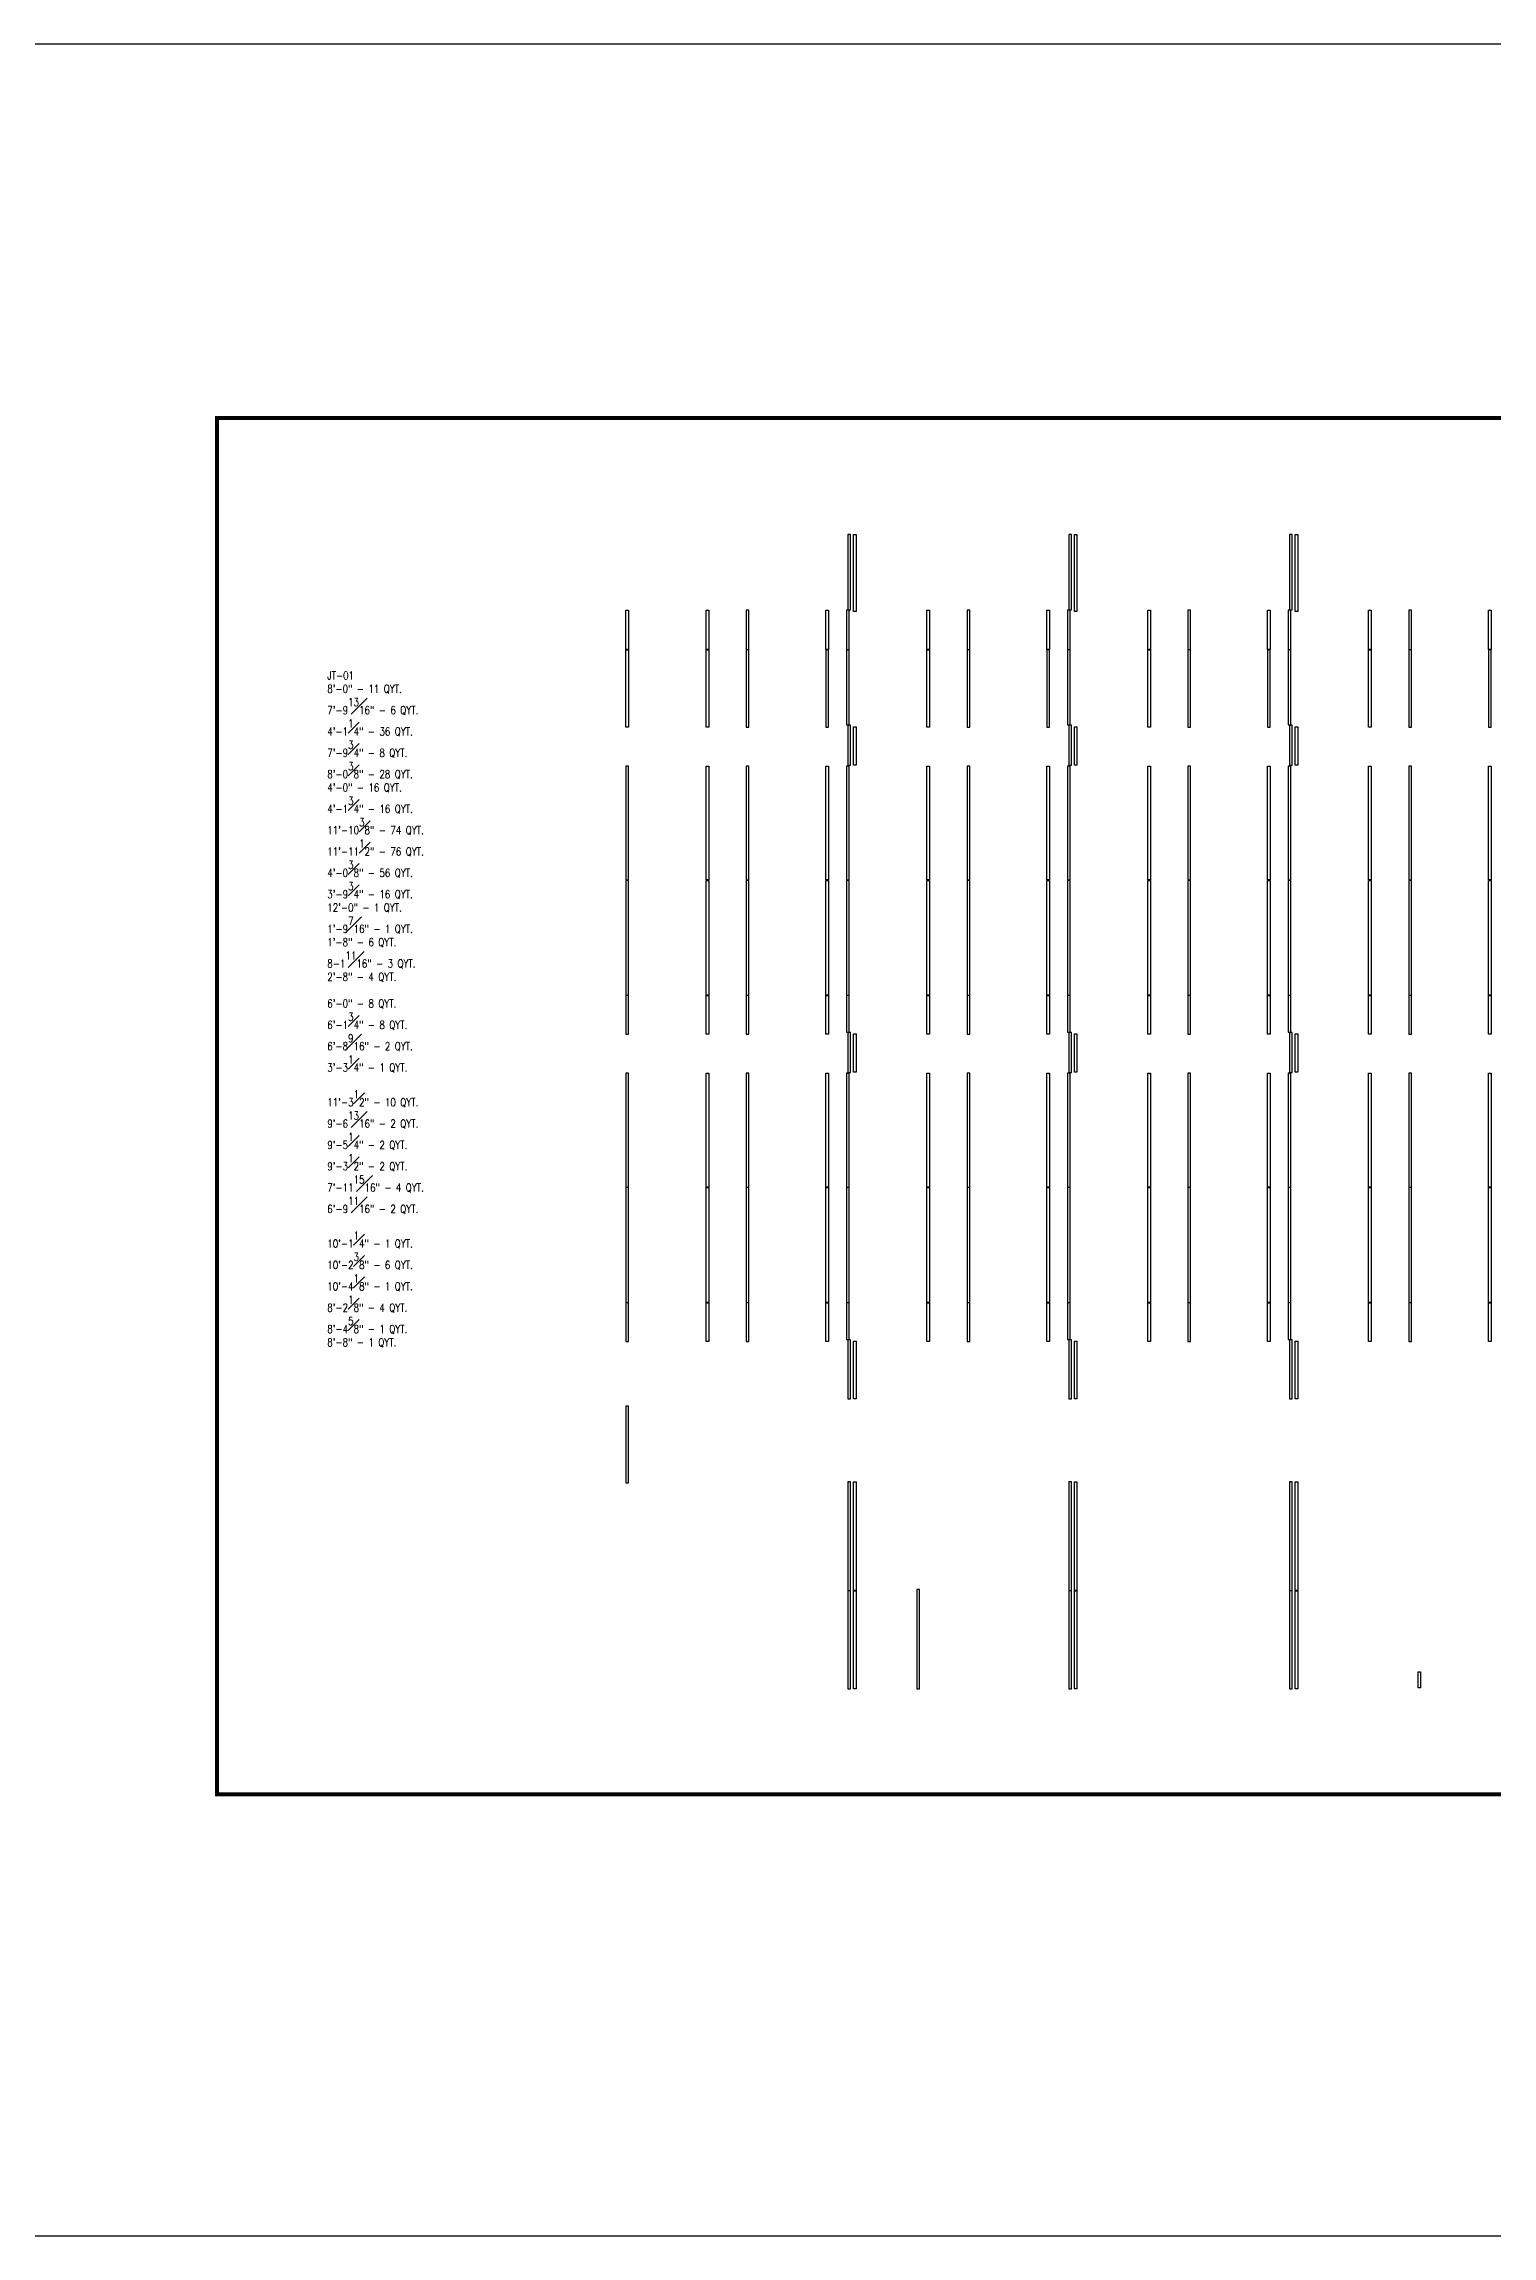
# Model space of a CAD drawing. Header units: inches. Extents: x 0 to 14480, y -2 to 5324.
# Drawn here: x 7240 to 9050, y 2444 to 5184 of the extents above; entities that cross this region are included whole.
import ezdxf

# ---------------------------------------------------------------- set-up
doc = ezdxf.new("R2010")
doc.units = ezdxf.units.IN
doc.header["$MEASUREMENT"] = 0
doc.layers.add('!Extrusion', color=140, linetype='Continuous', lineweight=25)
doc.styles.add('Romans', font='romans.shx', dxfattribs={"width": 0.8})

# ---------------------------------------------------------------- blocks, each defined once
blk = doc.blocks.new('TOP3')
at = {"layer": '!Extrusion', "color": 20}
for points in [[(277.55502, 1091.4183), (277.55502, 1185.22785), (275.33061, 1185.22785, -1), (275.05502, 1185.22785), (274.30699, 1185.22785), (274.30699, 1091.4183)], [(553.55502, 1091.4183), (553.55502, 1185.22785), (551.33061, 1185.22785, -1), (551.05502, 1185.22785), (550.30699, 1185.22785), (550.30699, 1091.4183)], [(829.55502, 1091.4183), (829.55502, 1185.22785), (827.33061, 1185.22785, -1), (827.05502, 1185.22785), (826.30699, 1185.22785), (826.30699, 1091.4183)]]:
    blk.add_lwpolyline(points, format="xyb", close=True, dxfattribs=at)
at = {"layer": '!Extrusion', "color": 1}
for points in [[(281.29124, 1089.22884), (281.29124, 1185.22785), (283.51565, 1185.22785, 1), (283.79124, 1185.22785), (284.53928, 1185.22785), (284.53928, 1089.22884)], [(557.29124, 1089.22884), (557.29124, 1185.22785), (559.51565, 1185.22785, 1), (559.79124, 1185.22785), (560.53928, 1185.22785), (560.53928, 1089.22884)], [(833.29124, 1089.22884), (833.29124, 1185.22785), (835.51565, 1185.22785, 1), (835.79124, 1185.22785), (836.53928, 1185.22785), (836.53928, 1089.22884)], [(0, 0), (0, 96.02018), (-2.22441, 96.02018, -1), (-2.5, 96.02018), (-3.24803, 96.02018), (-3.24803, 0)]]:
    blk.add_lwpolyline(points, format="xyb", close=True, dxfattribs=at)
at = {"layer": '!Extrusion', "color": 30}
for points in [[(-3.4014, 1041.69095), (-3.4014, 1090.91831), (-1.17699, 1090.91831, 1), (-0.9014, 1090.91831), (-0.15337, 1090.91831), (-0.15337, 1041.69095)], [(97.02825, 1041.69095), (97.02826, 1090.91831), (99.25266, 1090.91831, 1), (99.52826, 1090.91831), (100.27629, 1090.91831), (100.27628, 1041.69095)], [(150.52116, 1041.69095), (150.52116, 1090.91831), (148.29675, 1090.91831, -1), (148.02116, 1090.91831), (147.27313, 1090.91831), (147.27313, 1041.69095)], [(246.77854, 1041.69095), (246.77854, 1090.91831), (249.00295, 1090.91831, 1), (249.27854, 1090.91831), (250.02657, 1090.91831), (250.02657, 1041.69095)], [(275.84663, 1041.69095), (275.84663, 1090.91831), (273.62222, 1090.91831, -1), (273.34663, 1090.91831), (272.5986, 1090.91831), (272.5986, 1041.69095)], [(373.02825, 1041.69094), (373.02826, 1090.9183), (375.25266, 1090.9183, 1), (375.52826, 1090.9183), (376.27629, 1090.9183), (376.27628, 1041.69094)], [(426.52116, 1041.69094), (426.52116, 1090.9183), (424.29675, 1090.9183, -1), (424.02116, 1090.9183), (423.27313, 1090.9183), (423.27313, 1041.69094)], [(522.77854, 1041.69095), (522.77854, 1090.9183), (525.00295, 1090.9183, 1), (525.27854, 1090.9183), (526.02657, 1090.9183), (526.02657, 1041.69095)], [(551.84663, 1041.69095), (551.84663, 1090.9183), (549.62222, 1090.9183, -1), (549.34663, 1090.9183), (548.5986, 1090.9183), (548.5986, 1041.69095)], [(649.02825, 1041.69094), (649.02826, 1090.9183), (651.25266, 1090.9183, 1), (651.52826, 1090.9183), (652.27629, 1090.9183), (652.27628, 1041.69094)], [(702.52116, 1041.69094), (702.52116, 1090.9183), (700.29675, 1090.9183, -1), (700.02116, 1090.9183), (699.27313, 1090.9183), (699.27313, 1041.69094)], [(798.77854, 1041.69094), (798.77854, 1090.9183), (801.00295, 1090.9183, 1), (801.27854, 1090.9183), (802.02657, 1090.9183), (802.02657, 1041.69094)], [(827.84663, 1041.69094), (827.84663, 1090.9183), (825.62222, 1090.9183, -1), (825.34663, 1090.9183), (824.5986, 1090.9183), (824.5986, 1041.69094)], [(925.02825, 1041.69094), (925.02826, 1090.9183), (927.25266, 1090.9183, 1), (927.52826, 1090.9183), (928.27629, 1090.9183), (928.27628, 1041.69094)], [(978.52116, 1041.69094), (978.52116, 1090.9183), (976.29675, 1090.9183, -1), (976.02116, 1090.9183), (975.27313, 1090.9183), (975.27313, 1041.69094)], [(1074.77854, 1041.69094), (1074.77854, 1090.9183), (1077.00295, 1090.9183, 1), (1077.27854, 1090.9183), (1078.02657, 1090.9183), (1078.02657, 1041.69094)]]:
    blk.add_lwpolyline(points, format="xyb", close=True, dxfattribs=at)
at = {"layer": '!Extrusion', "color": 41}
for points in [[(-3.4014, 944.79577), (-3.4014, 1041.19095), (-1.17699, 1041.19095, 1), (-0.9014, 1041.19095), (-0.15337, 1041.19095), (-0.15337, 944.79577)], [(97.02825, 944.79577), (97.02826, 1041.19095), (99.25266, 1041.19095, 1), (99.52826, 1041.19095), (100.27629, 1041.19095), (100.27628, 944.79577)], [(150.52116, 944.79577), (150.52116, 1041.19095), (148.29675, 1041.19095, -1), (148.02116, 1041.19095), (147.27313, 1041.19095), (147.27313, 944.79577)], [(250.02657, 944.79577), (250.02657, 1041.19095), (247.80217, 1041.19095, -1), (247.52657, 1041.19095), (246.77854, 1041.19095), (246.77854, 944.79577)], [(373.02825, 944.79577), (373.02826, 1041.19094), (375.25266, 1041.19094, 1), (375.52826, 1041.19094), (376.27629, 1041.19094), (376.27628, 944.79577)], [(426.52116, 944.79577), (426.52116, 1041.19094), (424.29675, 1041.19094, -1), (424.02116, 1041.19094), (423.27313, 1041.19094), (423.27313, 944.79577)], [(526.02657, 944.79577), (526.02657, 1041.19095), (523.80216, 1041.19095, -1), (523.52657, 1041.19095), (522.77854, 1041.19095), (522.77854, 944.79577)], [(649.02825, 944.79576), (649.02826, 1041.19094), (651.25266, 1041.19094, 1), (651.52826, 1041.19094), (652.27629, 1041.19094), (652.27628, 944.79576)], [(702.52116, 944.79576), (702.52116, 1041.19094), (700.29675, 1041.19094, -1), (700.02116, 1041.19094), (699.27313, 1041.19094), (699.27313, 944.79576)], [(802.02657, 944.79577), (802.02657, 1041.19094), (799.80216, 1041.19094, -1), (799.52657, 1041.19094), (798.77854, 1041.19094), (798.77854, 944.79577)], [(925.02825, 944.79576), (925.02826, 1041.19094), (927.25266, 1041.19094, 1), (927.52826, 1041.19094), (928.27629, 1041.19094), (928.27628, 944.79576)], [(978.52116, 944.79576), (978.52116, 1041.19094), (976.29675, 1041.19094, -1), (976.02116, 1041.19094), (975.27313, 1041.19094), (975.27313, 944.79576)], [(1078.02657, 944.79576), (1078.02657, 1041.19094), (1075.80216, 1041.19094, -1), (1075.52657, 1041.19094), (1074.77854, 1041.19094), (1074.77854, 944.79576)]]:
    blk.add_lwpolyline(points, format="xyb", close=True, dxfattribs=at)
at = {"layer": '!Extrusion', "color": 31}
for points in [[(275.84663, 947.41831), (275.84663, 1041.19095), (273.62222, 1041.19095, -1), (273.34663, 1041.19095), (272.5986, 1041.19095), (272.5986, 947.41831)], [(551.84663, 947.41831), (551.84663, 1041.19095), (549.62222, 1041.19095, -1), (549.34663, 1041.19095), (548.5986, 1041.19095), (548.5986, 947.41831)], [(827.84663, 947.4183), (827.84663, 1041.19094), (825.62222, 1041.19094, -1), (825.34663, 1041.19094), (824.5986, 1041.19094), (824.5986, 947.4183)]]:
    blk.add_lwpolyline(points, format="xyb", close=True, dxfattribs=at)
at = {"layer": '!Extrusion', "color": 53}
for points in [[(274.30699, 946.91831), (274.30699, 897.17077), (277.55502, 897.17077), (277.55502, 946.91831), (275.33061, 946.91831, -1), (275.05502, 946.91831)], [(550.30699, 946.91831), (550.30699, 897.17077), (553.55502, 897.17077), (553.55502, 946.91831), (551.33061, 946.91831, -1), (551.05502, 946.91831)], [(826.30699, 946.91831), (826.30699, 897.17077), (829.55502, 897.17077), (829.55502, 946.91831), (827.33061, 946.91831, -1), (827.05502, 946.91831)], [(274.30699, 562.91831), (274.30699, 513.17077), (277.55502, 513.17077), (277.55502, 562.91831), (275.33061, 562.91831, -1), (275.05502, 562.91831)], [(550.30699, 562.91831), (550.30699, 513.17077), (553.55502, 513.17077), (553.55502, 562.91831), (551.33061, 562.91831, -1), (551.05502, 562.91831)], [(826.30699, 562.91831), (826.30699, 513.17077), (829.55502, 513.17077), (829.55502, 562.91831), (827.33061, 562.91831, -1), (827.05502, 562.91831)]]:
    blk.add_lwpolyline(points, format="xyb", close=True, dxfattribs=at)
at = {"layer": '!Extrusion', "color": 2}
for points in [[(284.53928, 945.22785), (284.53928, 897.23327), (281.29125, 897.23327), (281.29125, 945.22785), (283.51566, 945.22785, 1), (283.79125, 945.22785)], [(560.53928, 945.22785), (560.53928, 897.23327), (557.29125, 897.23327), (557.29125, 945.22785), (559.51566, 945.22785, 1), (559.79125, 945.22785)], [(836.53928, 945.22785), (836.53928, 897.23327), (833.29125, 897.23327), (833.29125, 945.22785), (835.51566, 945.22785, 1), (835.79125, 945.22785)], [(284.53928, 561.22785), (284.53928, 513.23327), (281.29125, 513.23327), (281.29125, 561.22785), (283.51566, 561.22785, 1), (283.79125, 561.22785)], [(560.53928, 561.22785), (560.53928, 513.23327), (557.29125, 513.23327), (557.29125, 561.22785), (559.51566, 561.22785, 1), (559.79125, 561.22785)], [(836.53928, 561.22785), (836.53928, 513.23327), (833.29125, 513.23327), (833.29125, 561.22785), (835.51566, 561.22785, 1), (835.79125, 561.22785)]]:
    blk.add_lwpolyline(points, format="xyb", close=True, dxfattribs=at)
at = {"layer": '!Extrusion', "color": 60}
for points in [[(-0.15337, 753.69094), (-0.15337, 896.04577), (-2.37778, 896.04577, -1), (-2.65337, 896.04577), (-3.4014, 896.04577), (-3.4014, 753.69094)], [(97.02826, 753.69094), (97.02826, 896.04577), (99.25267, 896.04577, 1), (99.52826, 896.04577), (100.27629, 896.04577), (100.27629, 753.69094)], [(150.52116, 753.69094), (150.52116, 896.04577), (148.29675, 896.04577, -1), (148.02116, 896.04577), (147.27313, 896.04577), (147.27313, 753.69094)], [(246.77854, 753.69094), (246.77854, 896.04577), (249.00295, 896.04577, 1), (249.27854, 896.04577), (250.02657, 896.04577), (250.02657, 753.69094)], [(275.84663, 753.68701), (275.84663, 896.04183), (273.62222, 896.04183, -1), (273.34663, 896.04183), (272.5986, 896.04183), (272.5986, 753.68701)], [(373.02826, 753.69094), (373.02826, 896.04577), (375.25267, 896.04577, 1), (375.52826, 896.04577), (376.27629, 896.04577), (376.27629, 753.69094)], [(426.52116, 753.69094), (426.52116, 896.04577), (424.29675, 896.04577, -1), (424.02116, 896.04577), (423.27313, 896.04577), (423.27313, 753.69094)], [(522.77854, 753.69094), (522.77854, 896.04577), (525.00295, 896.04577, 1), (525.27854, 896.04577), (526.02657, 896.04577), (526.02657, 753.69094)], [(551.84663, 753.68701), (551.84663, 896.04183), (549.62222, 896.04183, -1), (549.34663, 896.04183), (548.5986, 896.04183), (548.5986, 753.68701)], [(649.02826, 753.69094), (649.02826, 896.04577), (651.25267, 896.04577, 1), (651.52826, 896.04577), (652.27629, 896.04577), (652.27629, 753.69094)], [(702.52116, 753.69094), (702.52116, 896.04577), (700.29675, 896.04577, -1), (700.02116, 896.04577), (699.27313, 896.04577), (699.27313, 753.69094)], [(798.77854, 753.69094), (798.77854, 896.04577), (801.00295, 896.04577, 1), (801.27854, 896.04577), (802.02657, 896.04577), (802.02657, 753.69094)], [(827.84663, 753.68701), (827.84663, 896.04183), (825.62222, 896.04183, -1), (825.34663, 896.04183), (824.5986, 896.04183), (824.5986, 753.68701)], [(925.02826, 753.69094), (925.02826, 896.04577), (927.25267, 896.04577, 1), (927.52826, 896.04577), (928.27629, 896.04577), (928.27629, 753.69094)], [(978.52116, 753.69094), (978.52116, 896.04577), (976.29675, 896.04577, -1), (976.02116, 896.04577), (975.27313, 896.04577), (975.27313, 753.69094)], [(1074.77854, 753.69094), (1074.77854, 896.04577), (1077.00295, 896.04577, 1), (1077.27854, 896.04577), (1078.02657, 896.04577), (1078.02657, 753.69094)], [(-0.15337, 369.68701), (-0.15337, 512.04183), (-2.37778, 512.04183, -1), (-2.65337, 512.04183), (-3.4014, 512.04183), (-3.4014, 369.68701)], [(97.02826, 369.68701), (97.02826, 512.04183), (99.25267, 512.04183, 1), (99.52826, 512.04183), (100.27629, 512.04183), (100.27629, 369.68701)], [(150.52116, 369.68701), (150.52116, 512.04183), (148.29675, 512.04183, -1), (148.02116, 512.04183), (147.27313, 512.04183), (147.27313, 369.68701)], [(246.77854, 369.68701), (246.77854, 512.04183), (249.00295, 512.04183, 1), (249.27854, 512.04183), (250.02657, 512.04183), (250.02657, 369.68701)], [(275.84663, 369.68307), (275.84663, 512.03789), (273.62222, 512.03789, -1), (273.34663, 512.03789), (272.5986, 512.03789), (272.5986, 369.68307)], [(373.02826, 369.68701), (373.02826, 512.04183), (375.25267, 512.04183, 1), (375.52826, 512.04183), (376.27629, 512.04183), (376.27629, 369.68701)], [(426.52116, 369.68701), (426.52116, 512.04183), (424.29675, 512.04183, -1), (424.02116, 512.04183), (423.27313, 512.04183), (423.27313, 369.68701)], [(522.77854, 369.68701), (522.77854, 512.04183), (525.00295, 512.04183, 1), (525.27854, 512.04183), (526.02657, 512.04183), (526.02657, 369.68701)], [(551.84663, 369.68307), (551.84663, 512.03789), (549.62222, 512.03789, -1), (549.34663, 512.03789), (548.5986, 512.03789), (548.5986, 369.68307)], [(649.02826, 369.68701), (649.02826, 512.04183), (651.25267, 512.04183, 1), (651.52826, 512.04183), (652.27629, 512.04183), (652.27629, 369.68701)], [(702.52116, 369.68701), (702.52116, 512.04183), (700.29675, 512.04183, -1), (700.02116, 512.04183), (699.27313, 512.04183), (699.27313, 369.68701)], [(798.77854, 369.68701), (798.77854, 512.04183), (801.00295, 512.04183, 1), (801.27854, 512.04183), (802.02657, 512.04183), (802.02657, 369.68701)], [(827.84663, 369.68307), (827.84663, 512.03789), (825.62222, 512.03789, -1), (825.34663, 512.03789), (824.5986, 512.03789), (824.5986, 369.68307)], [(925.02826, 369.68701), (925.02826, 512.04183), (927.25267, 512.04183, 1), (927.52826, 512.04183), (928.27629, 512.04183), (928.27629, 369.68701)], [(978.52116, 369.68701), (978.52116, 512.04183), (976.29675, 512.04183, -1), (976.02116, 512.04183), (975.27313, 512.04183), (975.27313, 369.68701)], [(1074.77854, 369.68701), (1074.77854, 512.04183), (1077.00295, 512.04183, 1), (1077.27854, 512.04183), (1078.02657, 512.04183), (1078.02657, 369.68701)]]:
    blk.add_lwpolyline(points, format="xyb", close=True, dxfattribs=at)
at = {"layer": '!Extrusion', "color": 80}
for points in [[(-3.4014, 609.68708), (-0.15337, 609.68708), (-0.15337, 753.19094), (-2.37778, 753.19094, -1), (-2.65337, 753.19094), (-3.4014, 753.19094)], [(100.27629, 609.68708), (97.02826, 609.68708), (97.02826, 753.19094), (99.25267, 753.19094, 1), (99.52826, 753.19094), (100.27629, 753.19094)], [(147.27313, 609.68708), (150.52116, 609.68708), (150.52116, 753.19094), (148.29675, 753.19094, -1), (148.02116, 753.19094), (147.27313, 753.19094)], [(250.02657, 609.68708), (246.77854, 609.68708), (246.77854, 753.19094), (249.00295, 753.19094, 1), (249.27854, 753.19094), (250.02657, 753.19094)], [(272.5986, 609.68315), (275.84663, 609.68315), (275.84663, 753.18701), (273.62222, 753.18701, -1), (273.34663, 753.18701), (272.5986, 753.18701)], [(376.27629, 609.68708), (373.02826, 609.68708), (373.02826, 753.19094), (375.25267, 753.19094, 1), (375.52826, 753.19094), (376.27629, 753.19094)], [(423.27313, 609.68708), (426.52116, 609.68708), (426.52116, 753.19094), (424.29675, 753.19094, -1), (424.02116, 753.19094), (423.27313, 753.19094)], [(526.02657, 609.68708), (522.77854, 609.68708), (522.77854, 753.19094), (525.00295, 753.19094, 1), (525.27854, 753.19094), (526.02657, 753.19094)], [(548.5986, 609.68315), (551.84663, 609.68315), (551.84663, 753.18701), (549.62222, 753.18701, -1), (549.34663, 753.18701), (548.5986, 753.18701)], [(652.27629, 609.68708), (649.02826, 609.68708), (649.02826, 753.19094), (651.25267, 753.19094, 1), (651.52826, 753.19094), (652.27629, 753.19094)], [(699.27313, 609.68708), (702.52116, 609.68708), (702.52116, 753.19094), (700.29675, 753.19094, -1), (700.02116, 753.19094), (699.27313, 753.19094)], [(802.02657, 609.68708), (798.77854, 609.68708), (798.77854, 753.19094), (801.00295, 753.19094, 1), (801.27854, 753.19094), (802.02657, 753.19094)], [(824.5986, 609.68315), (827.84663, 609.68315), (827.84663, 753.18701), (825.62222, 753.18701, -1), (825.34663, 753.18701), (824.5986, 753.18701)], [(928.27629, 609.68708), (925.02826, 609.68708), (925.02826, 753.19094), (927.25267, 753.19094, 1), (927.52826, 753.19094), (928.27629, 753.19094)], [(975.27313, 609.68708), (978.52116, 609.68708), (978.52116, 753.19094), (976.29675, 753.19094, -1), (976.02116, 753.19094), (975.27313, 753.19094)], [(1078.02657, 609.68708), (1074.77854, 609.68708), (1074.77854, 753.19094), (1077.00295, 753.19094, 1), (1077.27854, 753.19094), (1078.02657, 753.19094)], [(-3.4014, 225.68315), (-0.15337, 225.68315), (-0.15337, 369.18701), (-2.37778, 369.18701, -1), (-2.65337, 369.18701), (-3.4014, 369.18701)], [(100.27629, 225.68315), (97.02826, 225.68315), (97.02826, 369.18701), (99.25267, 369.18701, 1), (99.52826, 369.18701), (100.27629, 369.18701)], [(147.27313, 225.68315), (150.52116, 225.68315), (150.52116, 369.18701), (148.29675, 369.18701, -1), (148.02116, 369.18701), (147.27313, 369.18701)], [(250.02657, 225.68315), (246.77854, 225.68315), (246.77854, 369.18701), (249.00295, 369.18701, 1), (249.27854, 369.18701), (250.02657, 369.18701)], [(272.5986, 225.67921), (275.84663, 225.67921), (275.84663, 369.18307), (273.62222, 369.18307, -1), (273.34663, 369.18307), (272.5986, 369.18307)], [(376.27629, 225.68315), (373.02826, 225.68315), (373.02826, 369.18701), (375.25267, 369.18701, 1), (375.52826, 369.18701), (376.27629, 369.18701)], [(423.27313, 225.68315), (426.52116, 225.68315), (426.52116, 369.18701), (424.29675, 369.18701, -1), (424.02116, 369.18701), (423.27313, 369.18701)], [(526.02657, 225.68315), (522.77854, 225.68315), (522.77854, 369.18701), (525.00295, 369.18701, 1), (525.27854, 369.18701), (526.02657, 369.18701)], [(548.5986, 225.67921), (551.84663, 225.67921), (551.84663, 369.18307), (549.62222, 369.18307, -1), (549.34663, 369.18307), (548.5986, 369.18307)], [(652.27629, 225.68315), (649.02826, 225.68315), (649.02826, 369.18701), (651.25267, 369.18701, 1), (651.52826, 369.18701), (652.27629, 369.18701)], [(699.27313, 225.68315), (702.52116, 225.68315), (702.52116, 369.18701), (700.29675, 369.18701, -1), (700.02116, 369.18701), (699.27313, 369.18701)], [(802.02657, 225.68315), (798.77854, 225.68315), (798.77854, 369.18701), (801.00295, 369.18701, 1), (801.27854, 369.18701), (802.02657, 369.18701)], [(824.5986, 225.67921), (827.84663, 225.67921), (827.84663, 369.18307), (825.62222, 369.18307, -1), (825.34663, 369.18307), (824.5986, 369.18307)], [(928.27629, 225.68315), (925.02826, 225.68315), (925.02826, 369.18701), (927.25267, 369.18701, 1), (927.52826, 369.18701), (928.27629, 369.18701)], [(975.27313, 225.68315), (978.52116, 225.68315), (978.52116, 369.18701), (976.29675, 369.18701, -1), (976.02116, 369.18701), (975.27313, 369.18701)], [(1078.02657, 225.68315), (1074.77854, 225.68315), (1074.77854, 369.18701), (1077.00295, 369.18701, 1), (1077.27854, 369.18701), (1078.02657, 369.18701)]]:
    blk.add_lwpolyline(points, format="xyb", close=True, dxfattribs=at)
at = {"layer": '!Extrusion', "color": 82}
for points in [[(-3.4014, 560.79577), (-0.15337, 560.79577), (-0.15337, 609.19094), (-2.37778, 609.19094, -1), (-2.65337, 609.19094), (-3.4014, 609.19094)], [(100.27629, 560.79577), (97.02826, 560.79577), (97.02826, 609.19094), (99.25267, 609.19094, 1), (99.52826, 609.19094), (100.27629, 609.19094)], [(147.27313, 560.79577), (150.52116, 560.79577), (150.52116, 609.19094), (148.29675, 609.19094, -1), (148.02116, 609.19094), (147.27313, 609.19094)], [(250.02657, 560.79577), (246.77854, 560.79577), (246.77854, 609.19094), (249.00295, 609.19094, 1), (249.27854, 609.19094), (250.02657, 609.19094)], [(376.27629, 560.79577), (373.02826, 560.79577), (373.02826, 609.19094), (375.25267, 609.19094, 1), (375.52826, 609.19094), (376.27629, 609.19094)], [(423.27313, 560.79577), (426.52116, 560.79577), (426.52116, 609.19094), (424.29675, 609.19094, -1), (424.02116, 609.19094), (423.27313, 609.19094)], [(526.02657, 560.79577), (522.77854, 560.79577), (522.77854, 609.19094), (525.00295, 609.19094, 1), (525.27854, 609.19094), (526.02657, 609.19094)], [(652.27629, 560.79577), (649.02826, 560.79577), (649.02826, 609.19094), (651.25267, 609.19094, 1), (651.52826, 609.19094), (652.27629, 609.19094)], [(699.27313, 560.79577), (702.52116, 560.79577), (702.52116, 609.19094), (700.29675, 609.19094, -1), (700.02116, 609.19094), (699.27313, 609.19094)], [(802.02657, 560.79577), (798.77854, 560.79577), (798.77854, 609.19094), (801.00295, 609.19094, 1), (801.27854, 609.19094), (802.02657, 609.19094)], [(928.27629, 560.79577), (925.02826, 560.79577), (925.02826, 609.19094), (927.25267, 609.19094, 1), (927.52826, 609.19094), (928.27629, 609.19094)], [(975.27313, 560.79577), (978.52116, 560.79577), (978.52116, 609.19094), (976.29675, 609.19094, -1), (976.02116, 609.19094), (975.27313, 609.19094)], [(1078.02657, 560.79577), (1074.77854, 560.79577), (1074.77854, 609.19094), (1077.00295, 609.19094, 1), (1077.27854, 609.19094), (1078.02657, 609.19094)], [(-3.4014, 176.79183), (-0.15337, 176.79183), (-0.15337, 225.18701), (-2.37778, 225.18701, -1), (-2.65337, 225.18701), (-3.4014, 225.18701)], [(100.27629, 176.79183), (97.02826, 176.79183), (97.02826, 225.18701), (99.25267, 225.18701, 1), (99.52826, 225.18701), (100.27629, 225.18701)], [(147.27313, 176.79183), (150.52116, 176.79183), (150.52116, 225.18701), (148.29675, 225.18701, -1), (148.02116, 225.18701), (147.27313, 225.18701)], [(250.02657, 176.79183), (246.77854, 176.79183), (246.77854, 225.18701), (249.00295, 225.18701, 1), (249.27854, 225.18701), (250.02657, 225.18701)], [(376.27629, 176.79183), (373.02826, 176.79183), (373.02826, 225.18701), (375.25267, 225.18701, 1), (375.52826, 225.18701), (376.27629, 225.18701)], [(423.27313, 176.79183), (426.52116, 176.79183), (426.52116, 225.18701), (424.29675, 225.18701, -1), (424.02116, 225.18701), (423.27313, 225.18701)], [(526.02657, 176.79183), (522.77854, 176.79183), (522.77854, 225.18701), (525.00295, 225.18701, 1), (525.27854, 225.18701), (526.02657, 225.18701)], [(652.27629, 176.79183), (649.02826, 176.79183), (649.02826, 225.18701), (651.25267, 225.18701, 1), (651.52826, 225.18701), (652.27629, 225.18701)], [(699.27313, 176.79183), (702.52116, 176.79183), (702.52116, 225.18701), (700.29675, 225.18701, -1), (700.02116, 225.18701), (699.27313, 225.18701)], [(802.02657, 176.79183), (798.77854, 176.79183), (798.77854, 225.18701), (801.00295, 225.18701, 1), (801.27854, 225.18701), (802.02657, 225.18701)], [(928.27629, 176.79183), (925.02826, 176.79183), (925.02826, 225.18701), (927.25267, 225.18701, 1), (927.52826, 225.18701), (928.27629, 225.18701)], [(975.27313, 176.79183), (978.52116, 176.79183), (978.52116, 225.18701), (976.29675, 225.18701, -1), (976.02116, 225.18701), (975.27313, 225.18701)], [(1078.02657, 176.79183), (1074.77854, 176.79183), (1074.77854, 225.18701), (1077.00295, 225.18701, 1), (1077.27854, 225.18701), (1078.02657, 225.18701)]]:
    blk.add_lwpolyline(points, format="xyb", close=True, dxfattribs=at)
at = {"layer": '!Extrusion', "color": 84}
for points in [[(272.5986, 563.41437), (275.84663, 563.41437), (275.84663, 609.18701), (273.62222, 609.18701, -1), (273.34663, 609.18701), (272.5986, 609.18701)], [(548.5986, 563.41437), (551.84663, 563.41437), (551.84663, 609.18701), (549.62222, 609.18701, -1), (549.34663, 609.18701), (548.5986, 609.18701)], [(824.5986, 563.41437), (827.84663, 563.41437), (827.84663, 609.18701), (825.62222, 609.18701, -1), (825.34663, 609.18701), (824.5986, 609.18701)], [(272.5986, 179.41043), (275.84663, 179.41043), (275.84663, 225.18307), (273.62222, 225.18307, -1), (273.34663, 225.18307), (272.5986, 225.18307)], [(548.5986, 179.41043), (551.84663, 179.41043), (551.84663, 225.18307), (549.62222, 225.18307, -1), (549.34663, 225.18307), (548.5986, 225.18307)], [(824.5986, 179.41043), (827.84663, 179.41043), (827.84663, 225.18307), (825.62222, 225.18307, -1), (825.34663, 225.18307), (824.5986, 225.18307)]]:
    blk.add_lwpolyline(points, format="xyb", close=True, dxfattribs=at)
at = {"layer": '!Extrusion', "color": 202}
for points in [[(274.30699, 178.91836), (274.30699, 105.17077), (277.55502, 105.17077), (277.55502, 178.91836), (275.33061, 178.91836, -1), (275.05502, 178.91836)], [(550.307, 178.91836), (550.307, 105.17077), (553.55503, 105.17077), (553.55503, 178.91836), (551.33062, 178.91836, -1), (551.05503, 178.91836)], [(826.307, 178.91836), (826.307, 105.17077), (829.55503, 105.17077), (829.55503, 178.91836), (827.33062, 178.91836, -1), (827.05503, 178.91836)]]:
    blk.add_lwpolyline(points, format="xyb", close=True, dxfattribs=at)
at = {"layer": '!Extrusion', "color": 200}
for points in [[(284.53927, 177.22785), (284.53927, 105.22884), (281.29124, 105.22884), (281.29124, 177.22785), (283.51565, 177.22785, 1), (283.79124, 177.22785)], [(560.53928, 177.22785), (560.53928, 105.22884), (557.29124, 105.22884), (557.29124, 177.22785), (559.51565, 177.22785, 1), (559.79124, 177.22785)], [(836.53928, 177.22785), (836.53928, 105.22884), (833.29124, 105.22884), (833.29124, 177.22785), (835.51565, 177.22785, 1), (835.79124, 177.22785)]]:
    blk.add_lwpolyline(points, format="xyb", close=True, dxfattribs=at)
at = {"layer": '!Extrusion', "color": 226}
for points in [[(277.55502, -134.28002), (277.55502, 1.21998), (275.33061, 1.21998, -1), (275.05502, 1.21998), (274.30699, 1.21998), (274.30699, -134.28002)], [(281.29124, -134.28002), (281.29124, 1.21998), (283.51565, 1.21998, 1), (283.79124, 1.21998), (284.53928, 1.21998), (284.53928, -134.28002)], [(553.55502, -134.28002), (553.55502, 1.21998), (551.33061, 1.21998, -1), (551.05502, 1.21998), (550.30699, 1.21998), (550.30699, -134.28002)], [(557.29124, -134.28002), (557.29124, 1.21998), (559.51565, 1.21998, 1), (559.79124, 1.21998), (560.53928, 1.21998), (560.53928, -134.28002)], [(829.55502, -134.28002), (829.55502, 1.21998), (827.33061, 1.21998, -1), (827.05502, 1.21998), (826.30699, 1.21998), (826.30699, -134.28002)], [(833.29124, -134.28002), (833.29124, 1.21998), (835.51565, 1.21998, 1), (835.79124, 1.21998), (836.53928, 1.21998), (836.53928, -134.28002)]]:
    blk.add_lwpolyline(points, format="xyb", close=True, dxfattribs=at)
at = {"layer": '!Extrusion', "color": 151}
for points in [[(277.55502, -257.20423), (277.55502, -134.80906), (275.33061, -134.80906, -1), (275.05502, -134.80906), (274.30699, -134.80906), (274.30699, -257.20423)], [(281.29124, -257.20423), (281.29124, -134.80906), (283.51565, -134.80906, 1), (283.79124, -134.80906), (284.53928, -134.80906), (284.53928, -257.20423)], [(553.55502, -257.20423), (553.55502, -134.80906), (551.33061, -134.80906, -1), (551.05502, -134.80906), (550.30699, -134.80906), (550.30699, -257.20423)], [(557.29124, -257.20423), (557.29124, -134.80906), (559.51565, -134.80906, 1), (559.79124, -134.80906), (560.53928, -134.80906), (560.53928, -257.20423)], [(829.55502, -257.20423), (829.55502, -134.80906), (827.33061, -134.80906, -1), (827.05502, -134.80906), (826.30699, -134.80906), (826.30699, -257.20423)], [(833.29124, -257.20423), (833.29124, -134.80906), (835.51565, -134.80906, 1), (835.79124, -134.80906), (836.53928, -134.80906), (836.53928, -257.20423)]]:
    blk.add_lwpolyline(points, format="xyb", close=True, dxfattribs=at)
at = {"layer": '!Extrusion', "color": 152}
blk.add_lwpolyline([(363.52185, -257.20423), (363.52185, -133.08169), (361.29744, -133.08169, -1), (361.02185, -133.08169), (360.27382, -133.08169), (360.27382, -257.20423)], format="xyb", close=True, dxfattribs=at)
at = {"layer": '!Extrusion', "color": 118}
blk.add_lwpolyline([(990.05852, -256.04603), (986.81049, -256.04603), (986.81049, -235.93943), (989.0349, -235.93943, 1), (989.31049, -235.93943), (990.05852, -235.93943)], format="xyb", close=True, dxfattribs=at)

msp = doc.modelspace()

# ---------------------------------------------------------------- linework, layer by layer
at = {"color": 1}
msp.add_lwpolyline([(0, 5184.1), (14480, 5184.1), (14480, 2444.1), (0, 2444.1)], close=True, dxfattribs=at)
at = {"color": 3, "const_width": 5}
msp.add_lwpolyline([(7456.3, 4716.3), (10756.3, 4716.3), (10756.3, 2996.3), (7456.3, 2996.3)], close=True, dxfattribs=at)

# ---------------------------------------------------------------- block references
msp.add_blockref('TOP3', (7970.7, 3385.4))

# ---------------------------------------------------------------- texts
at = {"insert": (7594.2, 4399.6), "char_height": 10, "width": 178, "attachment_point": 1, "style": 'Romans'}
msp.add_mtext('{\\C3;JT-01}\\P{\\C1;8{{\\l}}\'-{{\\L}}0{{\\l}}"{{\\L}}} - 11 QYT. \\P{\\C20;{{\\l}}7\'-9\\S13#16;"{{\\L}}} - 6 QYT.\\P{\\C30;{{\\l}}4\'-1\\S1#4;"{{\\L}} }- 36 QYT.\\P{\\C31;{{\\l}}7\'-9\\S3#4;"{{\\L}}} - 8 QYT.\\P{\\C41;{{\\l}}8\'-0\\S3#8;"{{\\L}}} - 28 QYT.\\P{\\C2;4{{\\l}}\'-{{\\L}}0{{\\l}}"{{\\L}}} - 16 QYT.\\P{\\C53;{{\\l}}4\'-1\\S3#4;"{{\\L}}} - 16 QYT.\\P{\\C60;{{\\l}}11\'-10\\S3#8;"{{\\L}}} - 74 QYT.\\P{\\C80;{{\\l}}11\'-11\\S1#2;"{{\\L}}} - 76 QYT.\\P{\\C82;{{\\l}}4\'-0\\S3#8;"{{\\L}}} - 56 QYT.\\P{\\C84;{{\\l}}3\'-9\\S3#4;"{{\\L}}} - 16 QYT.\\P{\\C122;12\'-0{{\\l}}"{{\\L}}} - 1 QYT.\\P{\\C116;{{\\l}}1\'-9\\S7#16;"{{\\L}}} - 1 QYT.\\P{\\C118;{{\\l}}1\'-{{\\L}}8{{\\l}}"{{\\L}}} - 6 QYT.\\P{\\C171;8{{\\l}}-1\\S11#16;"{{\\L}}} - 3 QYT.\\P{\\C173;2\'-8"} - 4 QYT.\\P\\P{\\C200;6\'-0{{\\l}}"{{\\L}} }- 8 QYT.\\P{\\C202;{{\\l}}6\'-1\\S3#4;"{{\\L}}\\C244; }- 8 QYT.{\\C211;\\P{{\\l}}6\'-8\\S9#16;"{{\\L}}} - 2 QYT.\\P{\\C213;{{\\l}}3\'-3\\S1#4;"{{\\L}}} - 1 QYT.\\P\\P{\\C226;{{\\l}}11\'-3\\S1#2;"{{\\L}}} - 10 QYT.\\P{\\C16;{{\\l}}9\'-6\\S13#16;"{{\\L}}} - 2 QYT.{\\C29;\\P{{\\l}}9\'-5\\S1#4;"{{\\L}}} - 2 QYT.{\\C21;\\P{{\\l}}9\'-3\\S1#2;"{{\\L}}} - 2 QYT.\\P{\\C23;{{\\l}}7\'-11\\S15#16;"{{\\L}}} - 4 QYT.\\P{\\C25;{{\\l}}6\'-9\\S11#16;"{{\\L}}} - 2 QYT.\\P{\\C151;\\P\\C121;{{\\l}}10\'-1\\S1#4;"{{\\L}}} - 1 QYT.{\\C151;\\P{{\\l}}10\'-2\\S3#8;"{{\\L}}} - 6 QYT.\\P{\\C152;{{\\l}}10\'-4\\S1#8;"{{\\L}}} - 1 QYT.\\P{\\C127;{{\\l}}8\'-2\\S1#8;"{{\\L}}} - 4 QYT.\\P{\\C125;{{\\l}}8\'-4\\S5#8;"{{\\L}}} - 1 QYT.\\P{\\C48;8\'-8"} - 1 QYT.', dxfattribs=at)

doc.saveas('drawing.dxf')
